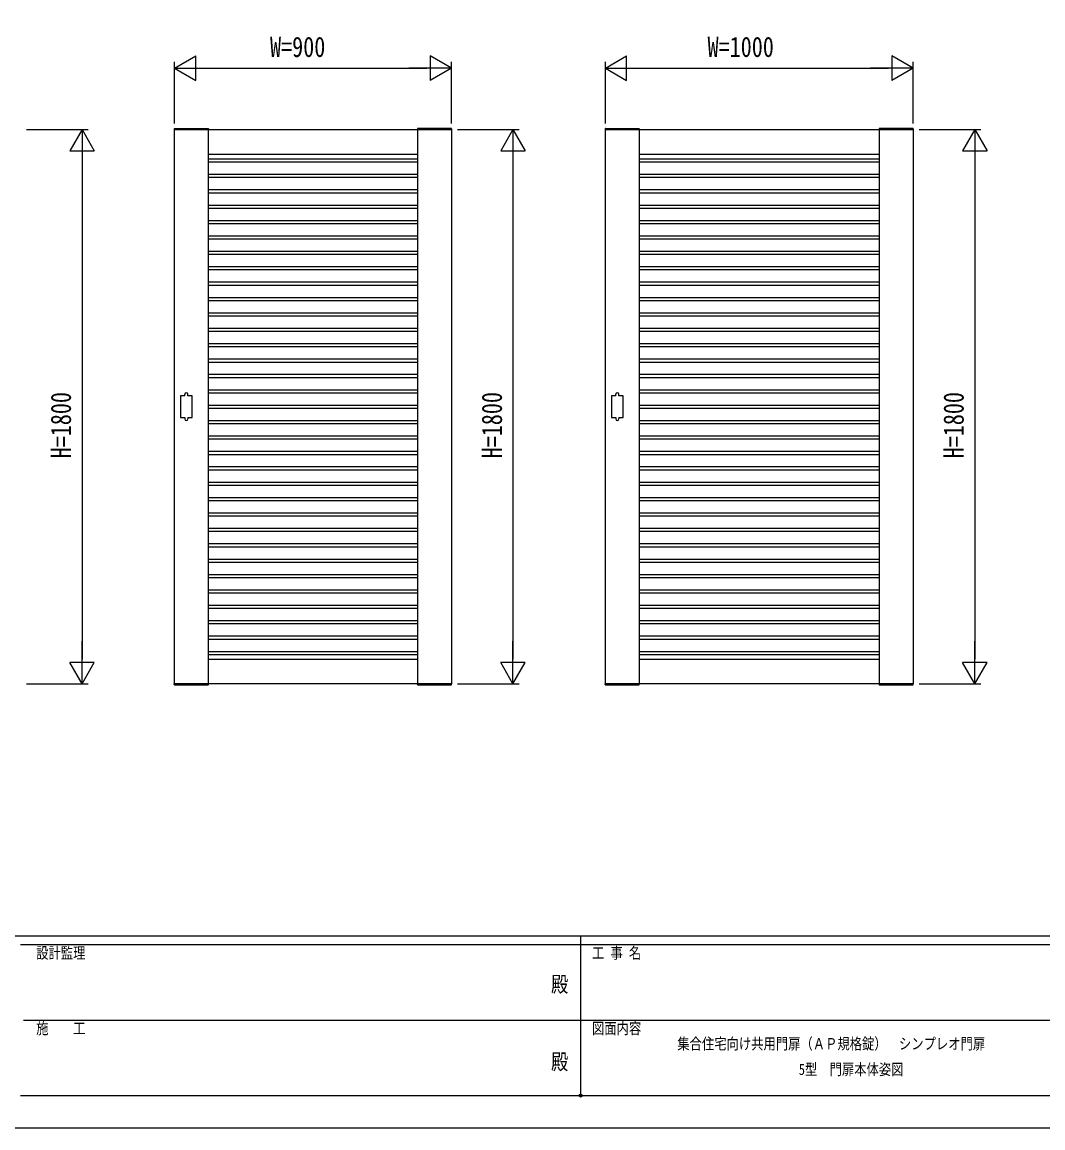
# Model space of a CAD drawing. Units: millimetres on the paper. Extents: x -297 to 297, y -210 to 210.
# Drawn here: x -93.7 to 72.1, y -210 to -30.4 of the extents above; entities that cross this region are included whole.
import ezdxf
from ezdxf.enums import TextEntityAlignment as Align

# ---------------------------------------------------------------- set-up
doc = ezdxf.new("R2010")
doc.units = ezdxf.units.MM
doc.header["$PDMODE"] = 32
doc.header["$PDSIZE"] = 0.5
for name, color, linetype in [('0-1_USER1', 3, 'Continuous'), ('0-2_YKK_A1', 4, 'Continuous'), ('0-3_YKK_D', 6, 'Continuous'), ('0-4_YKK_ZWAK', 7, 'Continuous')]:
    doc.layers.add(name, color=color, linetype=linetype)
doc.styles.add('ＭＳ ゴシック', font='')
doc.styles.get('ＭＳ ゴシック').set_extended_font_data('MS Gothic')

msp = doc.modelspace()

# ---------------------------------------------------------------- linework, layer by layer
at = {"layer": '0-2_YKK_A1'}
for p, q in [((-69.009, -47.722), (-69.016, -47.85)), ((-69.016, -47.85), (-63.466, -47.85)), ((-68.959, -47.675), (-63.523, -47.675)), ((-63.491, -47.85), (-63.491, -137.85)), ((-63.473, -47.722), (-63.466, -47.85)), ((-29.509, -47.722), (-29.516, -47.85)), ((-23.966, -47.85), (-29.516, -47.85)), ((-29.491, -47.85), (-29.491, -137.85)), ((-24.023, -47.675), (-29.459, -47.675)), ((-23.973, -47.722), (-23.966, -47.85)), ((0.991, -47.722), (0.984, -47.85)), ((0.984, -47.85), (6.534, -47.85)), ((1.041, -47.675), (6.477, -47.675)), ((6.509, -47.85), (6.509, -137.85)), ((6.527, -47.722), (6.534, -47.85)), ((45.491, -47.722), (45.484, -47.85)), ((51.034, -47.85), (45.484, -47.85)), ((45.509, -47.85), (45.509, -137.85)), ((50.977, -47.675), (45.541, -47.675)), ((51.027, -47.722), (51.034, -47.85)), ((-63.491, -51.85), (-29.491, -51.85)), ((6.509, -51.85), (45.509, -51.85)), ((-63.491, -52.6), (-29.491, -52.6)), ((-63.491, -53.1), (-29.491, -53.1)), ((6.509, -52.6), (45.509, -52.6)), ((6.509, -53.1), (45.509, -53.1)), ((-63.491, -55.1), (-29.491, -55.1)), ((-63.491, -55.6), (-29.491, -55.6)), ((6.509, -55.1), (45.509, -55.1)), ((6.509, -55.6), (45.509, -55.6)), ((-63.491, -57.6), (-29.491, -57.6)), ((-63.491, -58.1), (-29.491, -58.1)), ((6.509, -57.6), (45.509, -57.6)), ((6.509, -58.1), (45.509, -58.1)), ((-63.491, -60.1), (-29.491, -60.1)), ((-63.491, -60.6), (-29.491, -60.6)), ((6.509, -60.1), (45.509, -60.1)), ((6.509, -60.6), (45.509, -60.6)), ((-63.491, -62.6), (-29.491, -62.6)), ((6.509, -62.6), (45.509, -62.6)), ((-63.491, -63.1), (-29.491, -63.1)), ((6.509, -63.1), (45.509, -63.1)), ((-63.491, -65.1), (-29.491, -65.1)), ((-63.491, -65.6), (-29.491, -65.6)), ((6.509, -65.1), (45.509, -65.1)), ((6.509, -65.6), (45.509, -65.6)), ((-63.491, -67.6), (-29.491, -67.6)), ((-63.491, -68.1), (-29.491, -68.1)), ((6.509, -67.6), (45.509, -67.6)), ((6.509, -68.1), (45.509, -68.1)), ((-63.491, -70.1), (-29.491, -70.1)), ((-63.491, -70.6), (-29.491, -70.6)), ((6.509, -70.1), (45.509, -70.1)), ((6.509, -70.6), (45.509, -70.6)), ((-63.491, -72.6), (-29.491, -72.6)), ((-63.491, -73.1), (-29.491, -73.1)), ((6.509, -72.6), (45.509, -72.6)), ((6.509, -73.1), (45.509, -73.1)), ((-63.491, -75.1), (-29.491, -75.1)), ((6.509, -75.1), (45.509, -75.1)), ((-63.491, -75.6), (-29.491, -75.6)), ((6.509, -75.6), (45.509, -75.6)), ((-63.491, -77.6), (-29.491, -77.6)), ((-63.491, -78.1), (-29.491, -78.1)), ((6.509, -77.6), (45.509, -77.6)), ((6.509, -78.1), (45.509, -78.1)), ((-63.491, -80.1), (-29.491, -80.1)), ((-63.491, -80.6), (-29.491, -80.6)), ((6.509, -80.1), (45.509, -80.1)), ((6.509, -80.6), (45.509, -80.6)), ((-63.491, -82.6), (-29.491, -82.6)), ((6.509, -82.6), (45.509, -82.6)), ((-63.491, -83.1), (-29.491, -83.1)), ((6.509, -83.1), (45.509, -83.1)), ((-63.491, -85.1), (-29.491, -85.1)), ((-63.491, -85.6), (-29.491, -85.6)), ((6.509, -85.1), (45.509, -85.1)), ((6.509, -85.6), (45.509, -85.6)), ((-63.491, -87.6), (-29.491, -87.6)), ((6.509, -87.6), (45.509, -87.6)), ((-63.491, -88.1), (-29.491, -88.1)), ((6.509, -88.1), (45.509, -88.1)), ((-67.291, -91.1), (-67.291, -90.85)), ((-66.791, -91.1), (-66.791, -90.85)), ((-63.491, -90.1), (-29.491, -90.1)), ((-63.491, -90.6), (-29.491, -90.6)), ((2.709, -91.1), (2.709, -90.85)), ((3.209, -91.1), (3.209, -90.85)), ((6.509, -90.1), (45.509, -90.1)), ((6.509, -90.6), (45.509, -90.6)), ((-63.491, -92.6), (-29.491, -92.6)), ((-63.491, -93.1), (-29.491, -93.1)), ((6.509, -92.6), (45.509, -92.6)), ((6.509, -93.1), (45.509, -93.1)), ((-67.291, -94.6), (-67.291, -94.85)), ((-66.791, -94.6), (-66.791, -94.85)), ((-63.491, -95.1), (-29.491, -95.1)), ((2.709, -94.6), (2.709, -94.85)), ((3.209, -94.6), (3.209, -94.85)), ((6.509, -95.1), (45.509, -95.1)), ((-63.491, -95.6), (-29.491, -95.6)), ((6.509, -95.6), (45.509, -95.6)), ((-63.491, -97.6), (-29.491, -97.6)), ((-63.491, -98.1), (-29.491, -98.1)), ((6.509, -97.6), (45.509, -97.6)), ((6.509, -98.1), (45.509, -98.1)), ((-63.491, -100.1), (-29.491, -100.1)), ((6.509, -100.1), (45.509, -100.1)), ((-63.491, -100.6), (-29.491, -100.6)), ((6.509, -100.6), (45.509, -100.6)), ((-63.491, -102.6), (-29.491, -102.6)), ((-63.491, -103.1), (-29.491, -103.1)), ((6.509, -102.6), (45.509, -102.6)), ((6.509, -103.1), (45.509, -103.1)), ((-63.491, -105.1), (-29.491, -105.1)), ((-63.491, -105.6), (-29.491, -105.6)), ((6.509, -105.1), (45.509, -105.1)), ((6.509, -105.6), (45.509, -105.6)), ((-63.491, -107.6), (-29.491, -107.6)), ((6.509, -107.6), (45.509, -107.6)), ((-63.491, -108.1), (-29.491, -108.1)), ((6.509, -108.1), (45.509, -108.1)), ((-63.491, -110.1), (-29.491, -110.1)), ((-63.491, -110.6), (-29.491, -110.6)), ((6.509, -110.1), (45.509, -110.1)), ((6.509, -110.6), (45.509, -110.6)), ((-63.491, -112.6), (-29.491, -112.6)), ((-63.491, -113.1), (-29.491, -113.1)), ((6.509, -112.6), (45.509, -112.6)), ((6.509, -113.1), (45.509, -113.1)), ((-63.491, -115.1), (-29.491, -115.1)), ((-63.491, -115.6), (-29.491, -115.6)), ((6.509, -115.1), (45.509, -115.1)), ((6.509, -115.6), (45.509, -115.6)), ((-63.491, -117.6), (-29.491, -117.6)), ((-63.491, -118.1), (-29.491, -118.1)), ((6.509, -117.6), (45.509, -117.6)), ((6.509, -118.1), (45.509, -118.1)), ((-63.491, -120.1), (-29.491, -120.1)), ((6.509, -120.1), (45.509, -120.1)), ((-63.491, -120.6), (-29.491, -120.6)), ((6.509, -120.6), (45.509, -120.6)), ((-63.491, -122.6), (-29.491, -122.6)), ((-63.491, -123.1), (-29.491, -123.1)), ((6.509, -122.6), (45.509, -122.6)), ((6.509, -123.1), (45.509, -123.1)), ((-63.491, -125.1), (-29.491, -125.1)), ((-63.491, -125.6), (-29.491, -125.6)), ((6.509, -125.1), (45.509, -125.1)), ((6.509, -125.6), (45.509, -125.6)), ((-63.491, -127.6), (-29.491, -127.6)), ((-63.491, -128.1), (-29.491, -128.1)), ((6.509, -127.6), (45.509, -127.6)), ((6.509, -128.1), (45.509, -128.1)), ((-63.491, -130.1), (-29.491, -130.1)), ((-63.491, -130.6), (-29.491, -130.6)), ((6.509, -130.1), (45.509, -130.1)), ((6.509, -130.6), (45.509, -130.6)), ((-63.491, -132.6), (-29.491, -132.6)), ((6.509, -132.6), (45.509, -132.6)), ((-63.491, -133.1), (-29.491, -133.1)), ((-63.491, -133.85), (-29.491, -133.85)), ((6.509, -133.1), (45.509, -133.1)), ((6.509, -133.85), (45.509, -133.85)), ((-69.016, -137.85), (-63.466, -137.85)), ((-69.009, -137.978), (-69.016, -137.85)), ((-68.959, -138.025), (-63.523, -138.025)), ((-63.473, -137.978), (-63.466, -137.85)), ((-29.516, -137.85), (-23.966, -137.85)), ((-29.509, -137.978), (-29.516, -137.85)), ((-29.459, -138.025), (-24.023, -138.025)), ((-23.973, -137.978), (-23.966, -137.85)), ((0.984, -137.85), (6.534, -137.85)), ((0.991, -137.978), (0.984, -137.85)), ((1.041, -138.025), (6.477, -138.025)), ((6.527, -137.978), (6.534, -137.85)), ((45.484, -137.85), (51.034, -137.85)), ((45.491, -137.978), (45.484, -137.85)), ((45.541, -138.025), (50.977, -138.025)), ((51.027, -137.978), (51.034, -137.85))]:
    msp.add_line(p, q, dxfattribs=at)
for points in [[(-68.991, -47.85), (-23.991, -47.85), (-23.991, -137.85), (-68.991, -137.85)], [(1.009, -47.85), (51.009, -47.85), (51.009, -137.85), (1.009, -137.85)]]:
    msp.add_lwpolyline(points, close=True, dxfattribs=at)
for points in [[(-67.291, -91.1), (-67.991, -91.1), (-67.991, -94.6), (-67.291, -94.6)], [(-66.791, -94.6), (-66.091, -94.6), (-66.091, -91.1), (-66.791, -91.1)], [(2.709, -91.1), (2.009, -91.1), (2.009, -94.6), (2.709, -94.6)], [(3.209, -94.6), (3.909, -94.6), (3.909, -91.1), (3.209, -91.1)]]:
    msp.add_lwpolyline(points, dxfattribs=at)
for centre, radius, start, end in [((-68.959, -47.725), 0.05, 90, 177), ((-63.523, -47.725), 0.05, 3, 90), ((-29.459, -47.725), 0.05, 90, 177), ((-24.023, -47.725), 0.05, 3, 90), ((1.041, -47.725), 0.05, 90, 177), ((6.477, -47.725), 0.05, 3, 90), ((45.541, -47.725), 0.05, 90, 177), ((50.977, -47.725), 0.05, 3, 90), ((-67.041, -90.85), 0.25, 0, 180), ((2.959, -90.85), 0.25, 0, 180), ((-67.041, -94.85), 0.25, 180, 0), ((2.959, -94.85), 0.25, 180, 0), ((-68.959, -137.975), 0.05, 183, 270), ((-63.523, -137.975), 0.05, 270, 357), ((-29.459, -137.975), 0.05, 183, 270), ((-24.023, -137.975), 0.05, 270, 357), ((1.041, -137.975), 0.05, 183, 270), ((6.477, -137.975), 0.05, 270, 357), ((45.541, -137.975), 0.05, 183, 270), ((50.977, -137.975), 0.05, 270, 357)]:
    msp.add_arc(centre, radius, start, end, dxfattribs=at)
at = {"layer": '0-3_YKK_D'}
for p, q in [((-68.991, -37.85), (-65.527, -35.85)), ((-65.527, -39.85), (-65.527, -35.85)), ((-23.991, -37.85), (-27.455, -35.85)), ((-27.455, -35.85), (-27.455, -39.85)), ((1.009, -37.85), (4.473, -35.85)), ((4.473, -39.85), (4.473, -35.85)), ((51.009, -37.85), (47.545, -35.85)), ((47.545, -35.85), (47.545, -39.85)), ((-68.991, -46.85), (-68.991, -36.85)), ((-23.991, -46.85), (-23.991, -36.85)), ((1.009, -46.85), (1.009, -36.85)), ((51.009, -46.85), (51.009, -36.85)), ((-68.991, -37.85), (-65.527, -39.85)), ((-68.991, -37.85), (-62.063, -37.85)), ((-64.991, -37.85), (-27.991, -37.85)), ((-23.991, -37.85), (-30.919, -37.85)), ((-23.991, -37.85), (-27.455, -39.85)), ((1.009, -37.85), (4.473, -39.85)), ((1.009, -37.85), (7.937, -37.85)), ((5.009, -37.85), (47.009, -37.85)), ((51.009, -37.85), (44.081, -37.85)), ((51.009, -37.85), (47.545, -39.85)), ((-92.991, -47.85), (-82.991, -47.85)), ((-83.991, -47.85), (-85.991, -51.314)), ((-83.991, -47.85), (-81.991, -51.314)), ((-83.991, -47.85), (-83.991, -54.778)), ((-22.991, -47.85), (-12.991, -47.85)), ((-13.991, -47.85), (-15.991, -51.314)), ((-13.991, -47.85), (-11.991, -51.314)), ((-13.991, -47.85), (-13.991, -54.778)), ((52.009, -47.85), (62.009, -47.85)), ((61.009, -47.85), (59.009, -51.314)), ((61.009, -47.85), (63.009, -51.314)), ((61.009, -47.85), (61.009, -54.778)), ((-85.991, -51.314), (-81.991, -51.314)), ((-83.991, -51.85), (-83.991, -133.85)), ((-15.991, -51.314), (-11.991, -51.314)), ((-13.991, -51.85), (-13.991, -133.85)), ((59.009, -51.314), (63.009, -51.314)), ((61.009, -51.85), (61.009, -133.85)), ((-83.991, -137.85), (-83.991, -130.922)), ((-13.991, -137.85), (-13.991, -130.922)), ((61.009, -137.85), (61.009, -130.922)), ((-83.991, -137.85), (-85.991, -134.386)), ((-81.991, -134.386), (-85.991, -134.386)), ((-83.991, -137.85), (-81.991, -134.386)), ((-13.991, -137.85), (-15.991, -134.386)), ((-11.991, -134.386), (-15.991, -134.386)), ((-13.991, -137.85), (-11.991, -134.386)), ((61.009, -137.85), (59.009, -134.386)), ((63.009, -134.386), (59.009, -134.386)), ((61.009, -137.85), (63.009, -134.386)), ((-92.991, -137.85), (-82.991, -137.85)), ((-22.991, -137.85), (-12.991, -137.85)), ((52.009, -137.85), (62.009, -137.85))]:
    msp.add_line(p, q, dxfattribs=at)
at = {"layer": '0-4_YKK_ZWAK'}
for p, q in [((270.001, -178.85), (-275.999, -178.85)), ((-2.999, -178.85), (-2.999, -204.75)), ((-2.999, -180.25), (-93.999, -180.25)), ((88.001, -180.25), (-2.999, -180.25)), ((-93.474, -192.5), (-2.999, -192.5)), ((-2.999, -192.5), (88.001, -192.5)), ((-93.999, -204.75), (-2.999, -204.75)), ((-2.999, -204.75), (88.001, -204.75))]:
    msp.add_line(p, q, dxfattribs=at)
msp.add_lwpolyline([(-297, -210), (297, -210), (297, 210), (-297, 210)], close=True, dxfattribs=at)
msp.add_point((-2.999, -204.75), dxfattribs=at)

# ---------------------------------------------------------------- texts
at = {"layer": '0-1_USER1', "style": 'ＭＳ ゴシック', "width": 0.8}
for s, p in [('集合住宅向け共用門扉（ＡＰ規格錠）\u3000シンプレオ門扉', (12.701, -197.792)), ('5型\u3000門扉本体姿図', (32.435, -201.958))]:
    msp.add_text(s, height=1.833, dxfattribs=at).set_placement(p, align=Align.BOTTOM_LEFT)
at = {"layer": '0-3_YKK_D', "style": 'ＭＳ ゴシック', "width": 0.8}
for s, p in [('W=900', (-53.451, -37.05)), ('W=1000', (17.609, -37.05))]:
    msp.add_text(s, height=3.299, dxfattribs=at).set_placement(p, align=Align.BOTTOM_LEFT)
for p in [(-84.791, -101.25), (-14.791, -101.25), (60.209, -101.25)]:
    msp.add_text('H=1800', height=3.299, rotation=90, dxfattribs=at).set_placement(p, align=Align.BOTTOM_LEFT)
at = {"layer": '0-4_YKK_ZWAK', "style": 'ＭＳ ゴシック', "width": 0.8}
for s, height, p in [('設計監理', 1.833, (-91.432, -183.05)), ('工 事 名', 1.833, (-1.161, -183.05)), ('殿', 2.566, (-7.807, -188.708)), ('施\u3000\u3000工', 1.833, (-91.432, -195.3)), ('図面内容', 1.833, (-1.161, -195.3)), ('殿', 2.566, (-7.807, -201.308))]:
    msp.add_text(s, height=height, dxfattribs=at).set_placement(p, align=Align.BOTTOM_LEFT)

doc.saveas('drawing.dxf')
